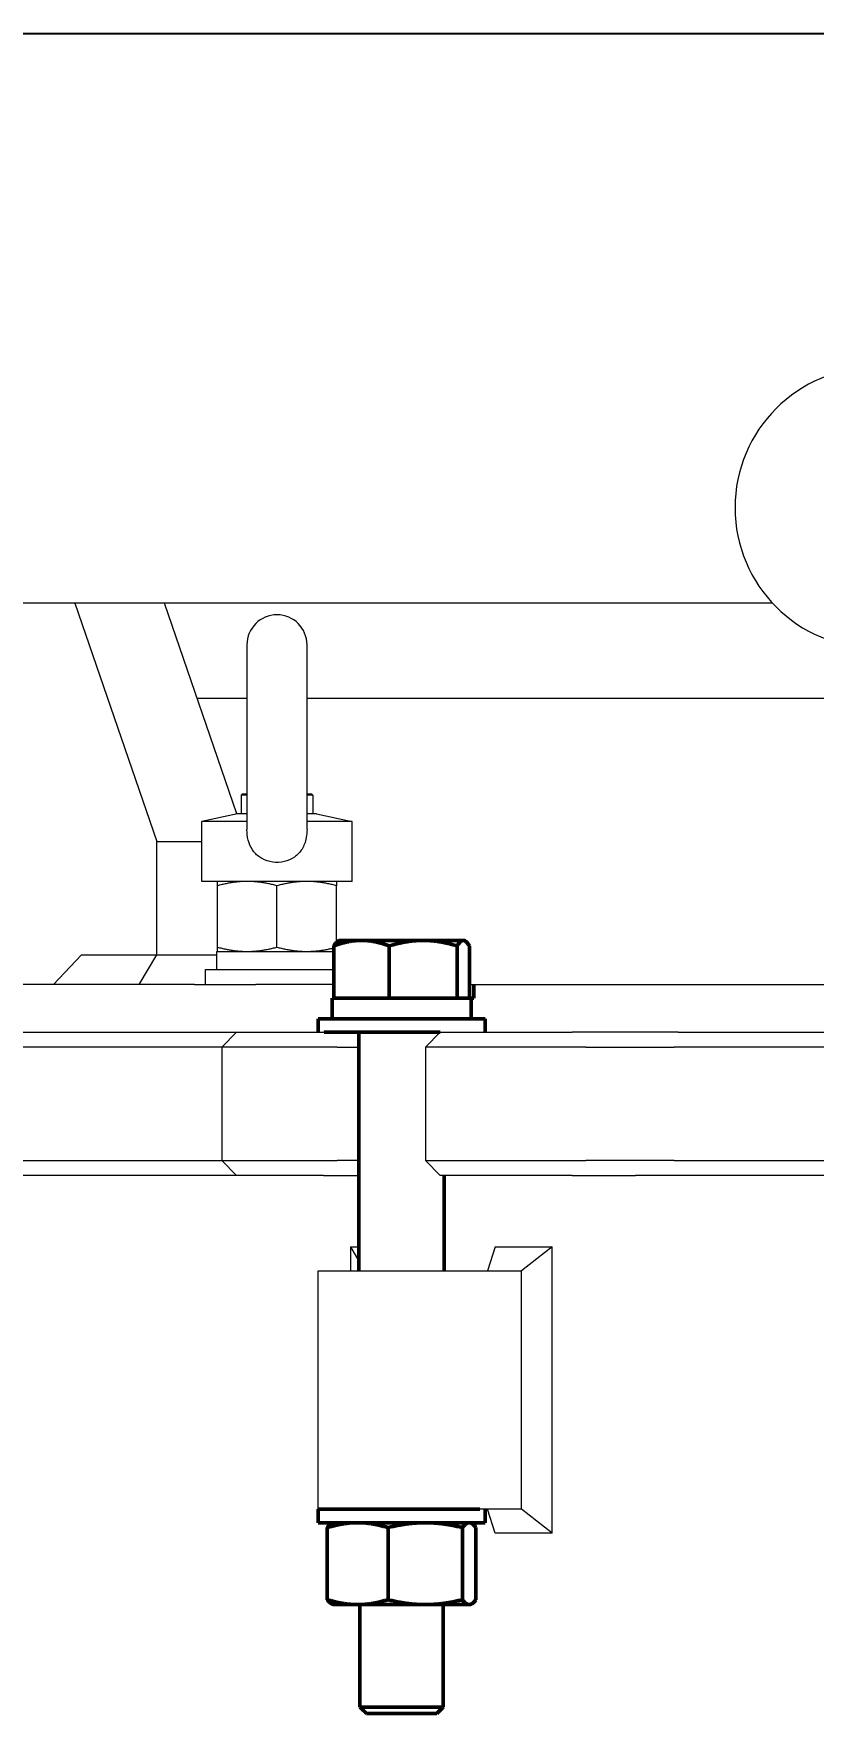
# Model space of a CAD drawing. Header units: inches. Extents: x 20 to 536, y 8 to 344.
# Drawn here: x 96.98 to 105.16, y 143.98 to 161.75 of the extents above; entities that cross this region are included whole.
import ezdxf

# ---------------------------------------------------------------- set-up
doc = ezdxf.new("R2010")
doc.units = ezdxf.units.IN
doc.header["$LTSCALE"] = 16
doc.header["$MEASUREMENT"] = 0
doc.linetypes.add('DASHED_SPACE', pattern=[0.2067, 0.1654, -0.0413])
for name, color, linetype, lineweight in [('Dimension (ANSI)', 7, 'Continuous', 25), ('Sketch Geometry (ANSI)', 7, 'Continuous', 25), ('Visible (ANSI)', 7, 'Continuous', 50)]:
    doc.layers.add(name, color=color, linetype=linetype, lineweight=lineweight)
doc.styles.add('MEMCOR Medium', font='arial.ttf')
doc.styles.add('Standard D-E', font='arial.ttf')
doc.dimstyles.new('Default (ANSI)', dxfattribs={"dimscale": 16, "dimtxt": 0.15, "dimasz": 0.098425, "dimexe": 0.125, "dimexo": 0.0625, "dimgap": 0.031496, "dimtad": 0, "dimtih": 1, "dimtoh": 1, "dimdec": 4, "dimrnd": 1e-08, "dimzin": 3, "dimdsep": 46, "dimlunit": 5, "dimtxsty": 'MEMCOR Medium', "dimcen": 0.09, "dimdle": 0.393701, "dimclrd": 256, "dimclre": 256, "dimclrt": 256, "dimadec": 0, "dimazin": 1, "dimtfac": 0.8, "dimtofl": 0, "dimtmove": 0, "dimatfit": 3, "dimfxl": 1, "dimfrac": 1, "dimtolj": 1, "dimtzin": 4, "dimlwd": -1, "dimlwe": -1, "dimarcsym": 0})
doc.dimstyles.new('in [mm] D-E NeptuneBenson', dxfattribs={"dimscale": 16, "dimtxt": 0.15, "dimasz": 0.098425, "dimexe": 0.125, "dimexo": 0.063, "dimgap": 0.031496, "dimtad": 0, "dimtih": 1, "dimtoh": 1, "dimdec": 4, "dimrnd": 1e-08, "dimzin": 3, "dimdsep": 46, "dimlunit": 5, "dimtxsty": 'Standard D-E', "dimcen": 0.09, "dimdle": 0.393701, "dimclrd": 256, "dimclre": 256, "dimclrt": 256, "dimadec": 1, "dimazin": 1, "dimtfac": 1, "dimtofl": 0, "dimtmove": 0, "dimatfit": 3, "dimfxl": 1, "dimfrac": 1, "dimtolj": 1, "dimtzin": 4, "dimlwd": -1, "dimlwe": -1, "dimarcsym": 0})

# ---------------------------------------------------------------- blocks, each defined once
blk = doc.blocks.new('*D23')
at = {"layer": 'Defpoints', "color": 0, "transparency": 16777216}
for p in [(80.536, 149.94), (141.673, 149.94), (141.673, 139.325)]:
    blk.add_point(p, dxfattribs=at)
at = {"layer": 'Dimension (ANSI)', "transparency": 16777216}
for p, q in [((80.536, 148.94), (80.536, 137.325)), ((141.673, 148.94), (141.673, 137.325)), ((82.111, 139.325), (140.098, 139.325)), ((141.673, 139.325), (145.095, 139.325))]:
    blk.add_line(p, q, dxfattribs=at)
for points in [[(82.111, 139.588), (82.111, 139.063), (80.536, 139.325)], [(140.098, 139.588), (140.098, 139.063), (141.673, 139.325)]]:
    blk.add_solid(points, dxfattribs=at)
at = {"layer": 'Dimension (ANSI)', "transparency": 16777216, "char_height": 2.4, "attachment_point": 5, "style": 'MEMCOR Medium'}
for s, insert in [('\\A1; 61{\\H0.8x;\\S1#8;} in', (154.694, 141.794)), ('\\A1;[1552.9 mm]', (154.694, 137.283))]:
    blk.add_mtext(s, dxfattribs=dict(at, insert=insert))
blk = doc.blocks.new('*D24')
at = {"layer": 'Defpoints', "color": 0, "transparency": 16777216}
for p in [(33.852, 161.752), (110.729, 161.752), (85.82, 50.756)]:
    blk.add_point(p, dxfattribs=at)
at = {"layer": 'Dimension (ANSI)', "transparency": 16777216}
for p, q in [((109.721, 161.752), (31.852, 161.752)), ((33.852, 160.177), (33.852, 110.006)), ((33.852, 52.331), (33.852, 102.502)), ((84.812, 50.756), (31.852, 50.756))]:
    blk.add_line(p, q, dxfattribs=at)
for points in [[(33.589, 160.177), (34.114, 160.177), (33.852, 161.752)], [(33.589, 52.331), (34.114, 52.331), (33.852, 50.756)]]:
    blk.add_solid(points, dxfattribs=at)
at = {"layer": 'Dimension (ANSI)', "transparency": 16777216, "char_height": 2.4, "attachment_point": 5, "style": 'Standard D-E'}
for s, insert in [('\\A1; 111 in', (33.852, 107.964)), ('\\A1;[2819.3 mm]', (33.852, 104.212))]:
    blk.add_mtext(s, dxfattribs=dict(at, insert=insert))

msp = doc.modelspace()

# ---------------------------------------------------------------- linework, layer by layer
at = {"layer": 'Sketch Geometry (ANSI)', "linetype": 'DASHED_SPACE', "ltscale": 1.132117}
msp.add_line((148.529715, 161.752164), (24.973211, 161.752164), dxfattribs=at)
at = {"layer": 'Visible (ANSI)', "linetype": 'Continuous', "lineweight": 18}
for p, q in [((97.414501, 155.78516), (89.301675, 155.78516)), ((98.353528, 155.78516), (97.414501, 155.78516)), ((97.414501, 155.78516), (98.274106, 153.28516)), ((104.73148, 155.78516), (98.353528, 155.78516)), ((99.113485, 153.57497), (98.353528, 155.78516)), ((99.21949, 155.347475), (99.21949, 153.411806)), ((99.849411, 153.411806), (99.849411, 155.347475)), ((99.21949, 154.78516), (98.69737, 154.78516)), ((106.244451, 154.78516), (99.849411, 154.78516)), ((99.171951, 153.78516), (99.159451, 153.77266)), ((99.21949, 153.77266), (99.159451, 153.77266)), ((99.159451, 153.77266), (99.159451, 153.576165)), ((99.171951, 153.78516), (99.21949, 153.78516)), ((99.849411, 153.78516), (99.896951, 153.78516)), ((99.909451, 153.77266), (99.849411, 153.77266)), ((99.896951, 153.78516), (99.909451, 153.77266)), ((99.909451, 153.77266), (99.909451, 153.576165)), ((99.119108, 153.576165), (98.747049, 153.497082)), ((99.21949, 153.576165), (99.119108, 153.576165)), ((99.949794, 153.576165), (99.849411, 153.576165)), ((99.949794, 153.576165), (100.321852, 153.497082)), ((99.21949, 153.497082), (98.747049, 153.497082)), ((98.747049, 152.86716), (98.747049, 153.497082)), ((100.321852, 153.497082), (99.849411, 153.497082)), ((100.321852, 152.86716), (100.321852, 153.497082)), ((98.274106, 152.09766), (98.274106, 153.28516)), ((98.274106, 153.28516), (98.747049, 153.28516)), ((100.321852, 152.86716), (98.747049, 152.86716)), ((98.909451, 152.178247), (98.909451, 152.822074)), ((99.534451, 152.178247), (99.534451, 152.822074)), ((100.159451, 152.229946), (100.159451, 152.822074)), ((98.901951, 152.13316), (100.130383, 152.13316)), ((98.901951, 151.94516), (98.901951, 152.13316)), ((97.189823, 151.78516), (97.483269, 152.09766)), ((97.483269, 152.09766), (98.274106, 152.09766)), ((98.08811, 151.78516), (98.274106, 152.09766)), ((98.274106, 152.09766), (98.901951, 152.09766)), ((98.67013, 151.78516), (96.778998, 151.78516)), ((98.67013, 151.78516), (99.311565, 151.78516)), ((98.784451, 151.94516), (100.130383, 151.94516)), ((98.784451, 151.78516), (98.784451, 151.94516)), ((100.130383, 151.78516), (99.311565, 151.78516)), ((101.552979, 151.78516), (105.604451, 151.78516)), ((94.824319, 151.28516), (99.111054, 151.28516)), ((99.111054, 151.28516), (98.956054, 151.13016)), ((99.111054, 151.28516), (99.640621, 151.28516)), ((99.640621, 151.28516), (99.897208, 151.28516)), ((99.897208, 151.28516), (100.021148, 151.28516)), ((100.027752, 151.28516), (100.021148, 151.28516)), ((101.246416, 151.28516), (101.091416, 151.13016)), ((101.246416, 151.28516), (101.311121, 151.28516)), ((101.311121, 151.28516), (101.573182, 151.28516)), ((101.573182, 151.28516), (102.62948, 151.28516)), ((102.956524, 151.28516), (102.62948, 151.28516)), ((103.742151, 151.28516), (102.956524, 151.28516)), ((103.742151, 151.28516), (108.660916, 151.28516)), ((98.956054, 151.13016), (94.735294, 151.13016)), ((99.582761, 151.13016), (98.956054, 151.13016)), ((98.956054, 151.13016), (98.956054, 149.94016)), ((99.840642, 151.13016), (99.582761, 151.13016)), ((100.1668, 151.13016), (99.840642, 151.13016)), ((100.1668, 151.13016), (100.394181, 151.13016)), ((101.261692, 151.13016), (101.091416, 151.13016)), ((101.091416, 151.13016), (101.091416, 149.94016)), ((101.525076, 151.13016), (101.261692, 151.13016)), ((102.775132, 151.13016), (101.525076, 151.13016)), ((102.775132, 151.13016), (103.102176, 151.13016)), ((103.102176, 151.13016), (103.701892, 151.13016)), ((108.647554, 151.13016), (103.701892, 151.13016)), ((94.735294, 149.94016), (98.956054, 149.94016)), ((98.956054, 149.94016), (99.582761, 149.94016)), ((99.111054, 149.78516), (98.956054, 149.94016)), ((99.582761, 149.94016), (99.840642, 149.94016)), ((99.840642, 149.94016), (100.1668, 149.94016)), ((100.394181, 149.94016), (100.1668, 149.94016)), ((101.091416, 149.94016), (101.261692, 149.94016)), ((101.246416, 149.78516), (101.091416, 149.94016)), ((101.261692, 149.94016), (101.525076, 149.94016)), ((101.525076, 149.94016), (102.775132, 149.94016)), ((103.102176, 149.94016), (102.775132, 149.94016)), ((103.701892, 149.94016), (103.102176, 149.94016)), ((103.701892, 149.94016), (108.647554, 149.94016)), ((99.111054, 149.78516), (94.391681, 149.78516)), ((99.640621, 149.78516), (99.111054, 149.78516)), ((99.897208, 149.78516), (99.640621, 149.78516)), ((100.021148, 149.78516), (99.897208, 149.78516)), ((100.021148, 149.78516), (100.380547, 149.78516)), ((100.380547, 149.78516), (100.394181, 149.78516)), ((101.311121, 149.78516), (101.246416, 149.78516)), ((101.573182, 149.78516), (101.311121, 149.78516)), ((102.62948, 149.78516), (101.573182, 149.78516)), ((102.62948, 149.78516), (102.956524, 149.78516)), ((102.956524, 149.78516), (103.295801, 149.78516)), ((109.067142, 149.78516), (103.295801, 149.78516)), ((100.306955, 149.035063), (100.306955, 148.78516)), ((100.306955, 149.035063), (100.394181, 149.035063)), ((100.306955, 149.035063), (100.394181, 148.886078)), ((101.823658, 149.035063), (101.742275, 148.78516)), ((101.823658, 149.035063), (102.421079, 149.035063)), ((102.421079, 149.035063), (102.097728, 148.78516)), ((102.421079, 146.035258), (102.421079, 149.035063)), ((99.966681, 148.78516), (101.663912, 148.78516)), ((99.966681, 146.28516), (99.966681, 148.78516)), ((101.663912, 148.78516), (102.097728, 148.78516)), ((102.097728, 146.28516), (102.097728, 148.78516)), ((101.663912, 146.28516), (99.966681, 146.28516)), ((102.097728, 146.28516), (101.663912, 146.28516)), ((101.823658, 146.035258), (101.742275, 146.28516)), ((102.421079, 146.035258), (102.097728, 146.28516)), ((102.421079, 146.035258), (101.823658, 146.035258))]:
    msp.add_line(p, q, dxfattribs=at)
at = {"layer": 'Visible (ANSI)'}
for p, q in [((100.130383, 151.644789), (100.130383, 152.190198)), ((100.185681, 152.248789), (100.175788, 152.243077)), ((100.420988, 152.248789), (100.185681, 152.248789)), ((101.067242, 152.248789), (100.420988, 152.248789)), ((100.711593, 151.644789), (100.711593, 152.190198)), ((101.487935, 152.248789), (101.067242, 152.248789)), ((101.42289, 151.644789), (101.42289, 152.190198)), ((101.497681, 152.248789), (101.487935, 152.248789)), ((101.497681, 152.248789), (101.507574, 152.243077)), ((101.552979, 151.644789), (101.552979, 152.190198)), ((101.599163, 151.644789), (101.599163, 151.78516)), ((100.112181, 151.644785), (101.571181, 151.644785)), ((100.112181, 151.644785), (100.112181, 151.425785)), ((100.420988, 151.644789), (100.130383, 151.644789)), ((100.185681, 151.644789), (100.185681, 151.644785)), ((100.711593, 151.644789), (100.420988, 151.644789)), ((101.067242, 151.644789), (100.711593, 151.644789)), ((101.42289, 151.644789), (101.067242, 151.644789)), ((101.487935, 151.644789), (101.42289, 151.644789)), ((101.552979, 151.644789), (101.487935, 151.644789)), ((101.497681, 151.644789), (101.497681, 151.644785)), ((101.599163, 151.644789), (101.552979, 151.644789)), ((101.571181, 151.644785), (101.571181, 151.425785)), ((101.716681, 151.425785), (99.966681, 151.425785)), ((99.966681, 151.28516), (99.966681, 151.425785)), ((101.716681, 151.28516), (101.716681, 151.425785)), ((100.027752, 151.28516), (101.246416, 151.28516)), ((100.394181, 151.28516), (100.394181, 148.78516)), ((101.289181, 149.78516), (101.289181, 148.78516)), ((101.663912, 146.28516), (99.966681, 146.28516)), ((99.966681, 146.144535), (99.966681, 146.28516)), ((101.716681, 146.144535), (101.716681, 146.28516)), ((99.966681, 146.144535), (101.716681, 146.144535)), ((100.062073, 145.337403), (100.062073, 146.092668)), ((100.122681, 146.144535), (100.111838, 146.139479)), ((100.699099, 145.337403), (100.699099, 146.092668)), ((101.478708, 145.337403), (101.478708, 146.092668)), ((101.560681, 146.144535), (101.571525, 146.139479)), ((101.62129, 145.337403), (101.62129, 146.092668)), ((100.122681, 145.285535), (100.111838, 145.290592)), ((100.122681, 145.285535), (100.380586, 145.285535)), ((100.380586, 145.285535), (101.088904, 145.285535)), ((100.404181, 145.285535), (100.404181, 144.2109)), ((101.088904, 145.285535), (101.549999, 145.285535)), ((101.279181, 145.285535), (101.279181, 144.2109)), ((101.549999, 145.285535), (101.560681, 145.285535)), ((101.560681, 145.285535), (101.571525, 145.290592)), ((100.404181, 144.2109), (101.279181, 144.2109)), ((100.472342, 144.144785), (100.404181, 144.2109)), ((101.21102, 144.144785), (100.472342, 144.144785)), ((101.21102, 144.144785), (101.279181, 144.2109))]:
    msp.add_line(p, q, dxfattribs=at)
at = {"layer": 'Visible (ANSI)', "linetype": 'Continuous', "lineweight": 18}
for centre, radius, start, end in [((105.81013, 156.78522), 1.47092, 90, 270), ((99.534451, 155.347475), 0.314961, 0, 180)]:
    msp.add_arc(centre, radius, start, end, dxfattribs=at)
msp.add_open_spline([(99.849424, 153.411806), (99.849425, 153.383043), (99.847166, 153.354346), (99.833095, 153.278052), (99.816962, 153.238879), (99.776234, 153.173548), (99.749393, 153.145168), (99.685073, 153.100147), (99.648557, 153.084213), (99.570696, 153.066156), (99.530073, 153.064264), (99.450588, 153.07483), (99.412438, 153.087136), (99.34484, 153.124597), (99.315877, 153.148823), (99.269732, 153.206194), (99.252813, 153.237807), (99.228224, 153.309334), (99.221825, 153.348263), (99.219664, 153.395818), (99.21949, 153.403809), (99.219489, 153.411806)], degree=3, knots=[0.21713249, 0.21713249, 0.21713249, 0.21713249, 0.436061404, 0.436061404, 0.810374255, 0.810374255, 1.202831513, 1.202831513, 1.595671209, 1.595671209, 1.990459955, 1.990459955, 2.38348301, 2.38348301, 2.760985396, 2.760985396, 3.119921201, 3.119921201, 3.506258591, 3.506258591, 3.584118962, 3.584118962, 3.584118962, 3.584118962], dxfattribs=at)
for points, weights in [([(98.909451, 152.822074), (98.909451, 152.86716), (98.909451, 152.86716)], [1, 1.0379548493, 1]), ([(99.221951, 152.86716), (99.076919, 152.86716), (98.909451, 152.822074)], [1, 1.0379548493, 1]), ([(99.534451, 152.822074), (99.366982, 152.86716), (99.221951, 152.86716)], [1, 1.0379548493, 1]), ([(99.846951, 152.86716), (99.701919, 152.86716), (99.534451, 152.822074)], [1, 1.0379548493, 1]), ([(100.159451, 152.822074), (99.991982, 152.86716), (99.846951, 152.86716)], [1, 1.0379548493, 1]), ([(100.159451, 152.86716), (100.159451, 152.86716), (100.159451, 152.822074)], [1, 1.0379548493, 1]), ([(98.909451, 152.13316), (98.909451, 152.13316), (98.909451, 152.178247)], [1, 1.0379548493, 1]), ([(98.909451, 152.178247), (99.076919, 152.13316), (99.221951, 152.13316)], [1, 1.0379548493, 1]), ([(99.221951, 152.13316), (99.366982, 152.13316), (99.534451, 152.178247)], [1, 1.0379548493, 1]), ([(99.534451, 152.178247), (99.701919, 152.13316), (99.846951, 152.13316)], [1, 1.0379548493, 1]), ([(99.846951, 152.13316), (99.980092, 152.13316), (100.130383, 152.1707)], [1, 1.0347350804, 1.00589326179])]:
    msp.add_rational_spline(points, weights, degree=2, dxfattribs=at)
at = {"layer": 'Visible (ANSI)'}
for points, weights in [([(100.420988, 152.248789), (100.286118, 152.248789), (100.130383, 152.190198)], [1, 1.0379548493, 1]), ([(100.130383, 152.190198), (100.154546, 152.230814), (100.175788, 152.243077)], [1, 1.02600759169, 1.01637310665]), ([(100.711593, 152.190198), (100.555858, 152.248789), (100.420988, 152.248789)], [1, 1.0379548493, 1]), ([(101.067242, 152.248789), (100.902184, 152.248789), (100.711593, 152.190198)], [1, 1.0379548493, 1]), ([(101.42289, 152.190198), (101.232299, 152.248789), (101.067242, 152.248789)], [1, 1.0379548493, 1]), ([(101.487935, 152.248789), (101.457748, 152.248789), (101.42289, 152.190198)], [1, 1.0379548493, 1]), ([(101.552979, 152.190198), (101.518122, 152.248789), (101.487935, 152.248789)], [1, 1.0379548493, 1]), ([(100.380586, 146.144535), (100.232763, 146.144535), (100.062073, 146.092668)], [1, 1.0379548493, 1]), ([(100.062073, 146.092668), (100.088556, 146.128623), (100.111838, 146.139479)], [1, 1.02600759169, 1.01637310665]), ([(100.699099, 146.092668), (100.528409, 146.144535), (100.380586, 146.144535)], [1, 1.0379548493, 1]), ([(101.088904, 146.144535), (100.907995, 146.144535), (100.699099, 146.092668)], [1, 1.0379548493, 1]), ([(101.478708, 146.092668), (101.269812, 146.144535), (101.088904, 146.144535)], [1, 1.0379548493, 1]), ([(101.549999, 146.144535), (101.516912, 146.144535), (101.478708, 146.092668)], [1, 1.0379548493, 1]), ([(101.62129, 146.092668), (101.583085, 146.144535), (101.549999, 146.144535)], [1, 1.0379548493, 1]), ([(100.111838, 145.290592), (100.088556, 145.301448), (100.062073, 145.337403)], [1.01637310665, 1.02600759169, 1]), ([(100.062073, 145.337403), (100.232763, 145.285535), (100.380586, 145.285535)], [1, 1.0379548493, 1]), ([(100.380586, 145.285535), (100.528409, 145.285535), (100.699099, 145.337403)], [1, 1.0379548493, 1]), ([(100.699099, 145.337403), (100.907995, 145.285535), (101.088904, 145.285535)], [1, 1.0379548493, 1]), ([(101.088904, 145.285535), (101.269812, 145.285535), (101.478708, 145.337403)], [1, 1.0379548493, 1]), ([(101.478708, 145.337403), (101.516912, 145.285535), (101.549999, 145.285535)], [1, 1.0379548493, 1]), ([(101.549999, 145.285535), (101.583085, 145.285535), (101.62129, 145.337403)], [1, 1.0379548493, 1])]:
    msp.add_rational_spline(points, weights, degree=2, dxfattribs=at)

# ---------------------------------------------------------------- dimensions: what is measured, and where the dimension line sits
at = {"layer": 'Dimension (ANSI)'}
for base, p1, p2, angle, text, dimstyle, override, picture, middle in [((33.851959, 161.752164), (85.820463, 50.75616), (110.729451, 161.752164), 90, ' <> in\\X[2819.3 mm]', 'in [mm] D-E NeptuneBenson', {"dimgap": 0.031496, "dimdec": 4, "dimpost": '', "dimtol": 0, "dimlim": 0, "dimtp": 0, "dimtm": 0, "dimtdec": 2, "dimatfit": 1}, '*D24', (33.851959, 106.254162)), ((141.67289, 139.325207), (80.536011, 149.94016), (141.67289, 149.94016), 180, ' <> in\\X[1552.9 mm]', 'Default (ANSI)', {"dimgap": 0.031496, "dimtih": 0, "dimtoh": 0, "dimdec": 4, "dimpost": '', "dimtol": 0, "dimlim": 0, "dimtp": 0, "dimtm": 0, "dimtdec": 2, "dimatfit": 2}, '*D23', (154.693706, 139.325207))]:
    dim = msp.add_linear_dim(base=base, p1=p1, p2=p2, angle=angle, text=text, dimstyle=dimstyle, override=override, dxfattribs=at)
    dim.commit()
    dim.dimension.update_dxf_attribs({"geometry": picture, "text_midpoint": middle, "dimtype": 160})

doc.saveas('drawing.dxf')
